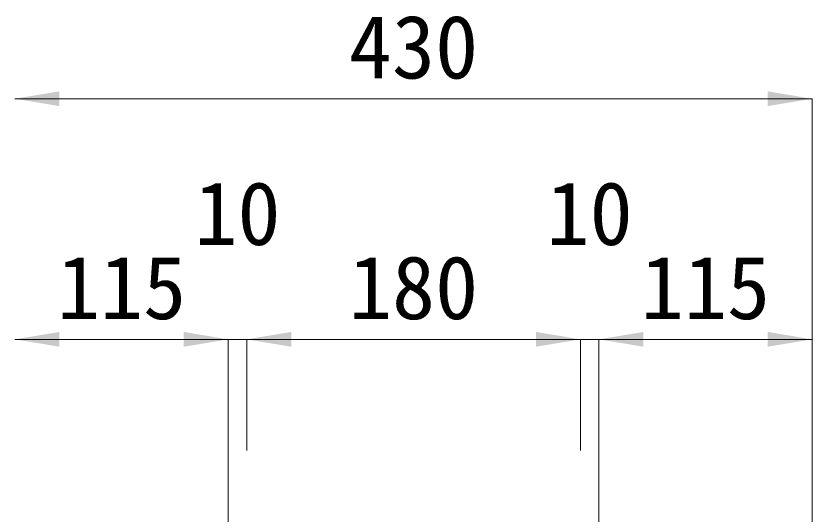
# Model space of a CAD drawing. Units: millimetres at full size, sheet at 1:20; some dimension numbers follow another scale. Extents: x 0 to 8400, y 0 to 13400.
# Drawn here: x 2285.5 to 2715, y 11595.8 to 11864.6 of the extents above; entities that cross this region are included whole.
import ezdxf
from ezdxf.enums import TextEntityAlignment as Align

# ---------------------------------------------------------------- set-up
doc = ezdxf.new("R2010")
doc.units = ezdxf.units.MM
doc.header["$LTSCALE"] = 20
doc.layers.add('寸法線', color=7, linetype='Continuous', lineweight=13)
doc.styles.add('ＭＳ ゴシック', font='')
doc.styles.get('ＭＳ ゴシック').set_extended_font_data('MS Gothic')

# ---------------------------------------------------------------- blocks, each defined once
blk = doc.blocks.new('filled_arrow')
at = {"color": 0, "linetype": 'Continuous', "lineweight": -2}
blk.add_solid([(7.5, 1.25), (0, 0), (7.5, -1.25)], dxfattribs=at)

msp = doc.modelspace()

# ---------------------------------------------------------------- linework, layer by layer
at = {"layer": '寸法線'}
for p, q in [((2285, 11819.93), (2715, 11819.93)), ((2715, 11432.09), (2715, 11819.93)), ((2285, 11690.09), (2400, 11690.09)), ((2352, 11690.09), (2458, 11690.09)), ((2400, 11430.09), (2400, 11690.09)), ((2400, 11430.09), (2400, 11690.09)), ((2410, 11630.09), (2410, 11690.09)), ((2410, 11690.09), (2590, 11690.09)), ((2410, 11630.09), (2410, 11690.09)), ((2542, 11690.09), (2648, 11690.09)), ((2590, 11630.09), (2590, 11690.09)), ((2590, 11630.09), (2590, 11690.09)), ((2600, 11430.09), (2600, 11690.09)), ((2600, 11690.09), (2715, 11690.09)), ((2600, 11430.09), (2600, 11690.09)), ((2715, 11432.09), (2715, 11690.09))]:
    msp.add_line(p, q, dxfattribs=at)

# ---------------------------------------------------------------- block references
at = {"layer": '寸法線', "xscale": 3.2, "yscale": 3.2}
for p in [(2285, 11819.93), (2285, 11690.09), (2410, 11690.09), (2410, 11690.09), (2600, 11690.09), (2600, 11690.09)]:
    msp.add_blockref('filled_arrow', p, dxfattribs=at)
at = {"layer": '寸法線', "xscale": 3.2, "yscale": 3.2, "rotation": 180}
for p in [(2715, 11819.93), (2400, 11690.09), (2400, 11690.09), (2590, 11690.09), (2590, 11690.09), (2715, 11690.09)]:
    msp.add_blockref('filled_arrow', p, dxfattribs=at)

# ---------------------------------------------------------------- texts
at = {"layer": '寸法線', "style": 'ＭＳ ゴシック'}
for s, p in [('430', (2500, 11847.93)), ('10', (2405, 11758.09)), ('10', (2595, 11758.09)), ('115', (2342.5, 11718.09)), ('180', (2500, 11718.09)), ('115', (2657.5, 11718.09))]:
    msp.add_text(s, height=34.18, dxfattribs=at).set_placement(p, align=Align.MIDDLE_CENTER)

doc.saveas('drawing.dxf')
